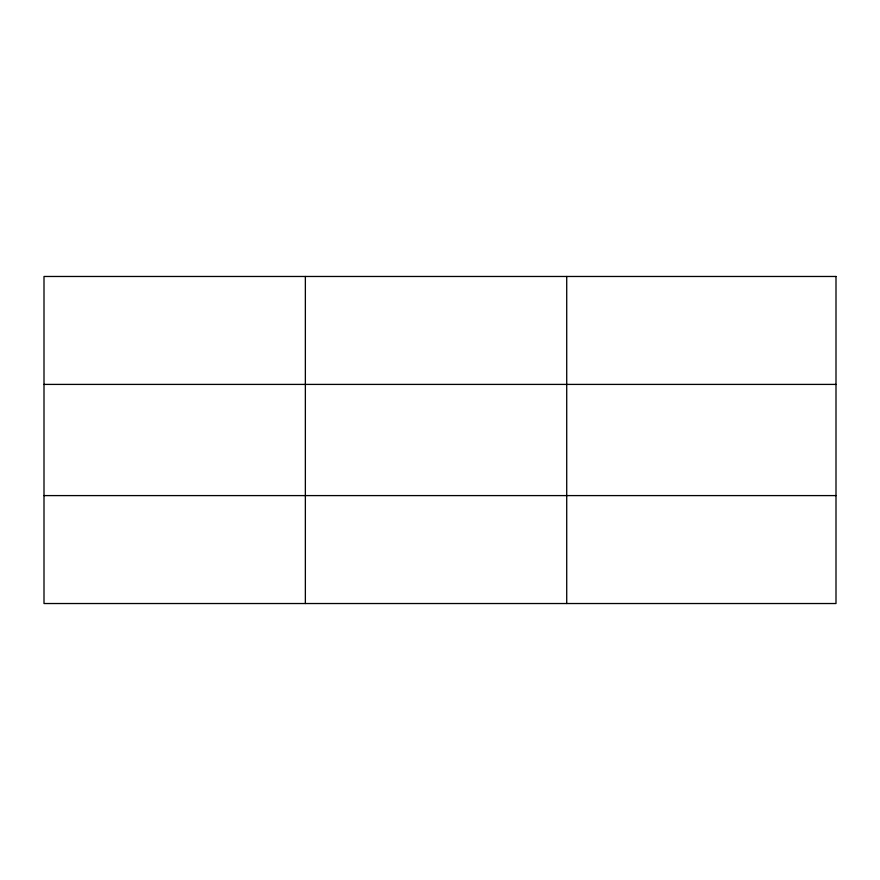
<?xml version="1.0" encoding="UTF-8"?>
<svg xmlns="http://www.w3.org/2000/svg" width="880" height="880" viewBox="0 0 880 880"><rect width="100%" height="100%" fill="white"/><g stroke="black" fill="none" stroke-linecap="round" stroke-linejoin="round"><path stroke-width="1.32" d="M305.36 603.526L305.36 276.474M566.72 603.526L566.72 276.474M44 384.406L836 384.406M44 495.594L836 495.594M836 276.474L836 603.526L44 603.526L44 276.474L836 276.474"/></g></svg>
